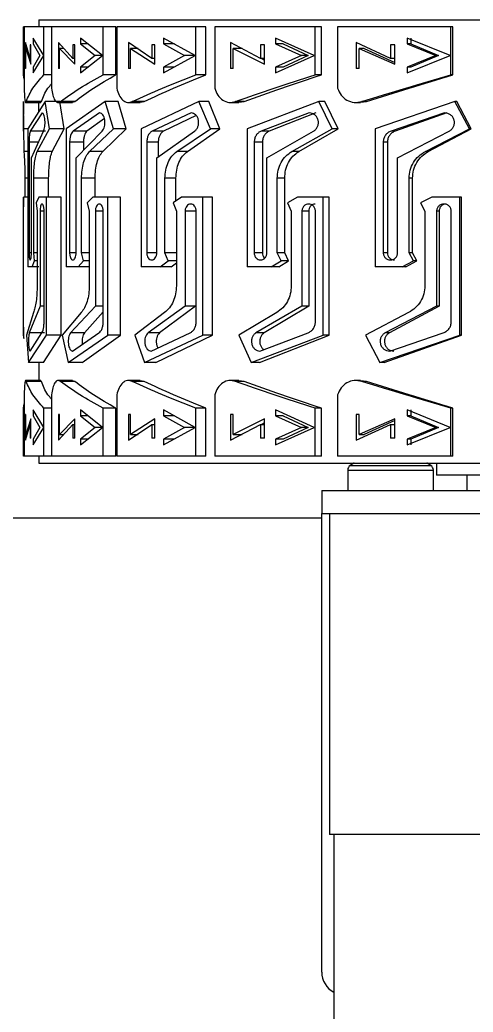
# Model space of a CAD drawing. Header units: millimetres. Extents: x 53 to 376, y 29 to 265.
# Drawn here: x 149.11 to 163.94, y 115.22 to 147.68 of the extents above; entities that cross this region are included whole.
import ezdxf

# ---------------------------------------------------------------- set-up
doc = ezdxf.new("R2010")
doc.units = ezdxf.units.MM

msp = doc.modelspace()

# ---------------------------------------------------------------- linework, layer by layer
at = {"color": 7, "linetype": 'Continuous', "lineweight": 25}
for p, q in [((149.2335, 147.45), (149.2335, 146.5079)), ((149.2336, 145.8776), (149.2336, 147.45)), ((149.2551, 147.45), (149.2336, 147.45)), ((149.2551, 147.45), (149.2551, 145.4403)), ((149.9016, 147.45), (149.2551, 147.45)), ((149.7335, 147.6771), (149.7335, 147.45)), ((149.7335, 147.6771), (181.2335, 147.6771)), ((149.9016, 145.8776), (149.9016, 147.45)), ((150.1482, 147.45), (149.9016, 147.45)), ((150.1482, 147.45), (150.1482, 145.4403)), ((151.832, 147.45), (150.1482, 147.45)), ((151.832, 145.8776), (151.832, 147.45)), ((152.252, 147.45), (151.832, 147.45)), ((152.252, 145.8776), (152.252, 147.45)), ((152.2837, 147.45), (152.2837, 145.4403)), ((154.8683, 147.45), (152.2837, 147.45)), ((154.8683, 145.8776), (154.8683, 147.45)), ((155.1949, 147.45), (154.8683, 147.45)), ((155.1949, 145.8776), (155.1949, 147.45)), ((155.4886, 147.45), (155.4886, 145.4403)), ((158.7646, 147.45), (155.4886, 147.45)), ((158.7646, 145.8776), (158.7646, 147.45)), ((158.9714, 147.45), (158.7646, 147.45)), ((158.9714, 145.8776), (158.9714, 147.45)), ((159.5032, 147.45), (159.5032, 145.4403)), ((163.2053, 147.45), (159.5032, 147.45)), ((163.2053, 145.8776), (163.2053, 147.45)), ((163.2754, 147.45), (163.2053, 147.45)), ((163.2754, 145.8776), (163.2754, 147.45)), ((149.894, 146.5111), (149.5524, 147.0829)), ((149.5524, 147.0829), (149.5524, 146.8963)), ((151.8174, 146.5111), (151.1002, 147.0829)), ((151.1002, 147.0829), (151.1002, 146.8963)), ((154.848, 146.5111), (153.8133, 147.0829)), ((153.8133, 147.0829), (153.8133, 146.8963)), ((158.7402, 146.5111), (157.4718, 147.0829)), ((157.4718, 147.0829), (157.4718, 146.8963)), ((163.1787, 146.5111), (161.7794, 147.0829)), ((161.7794, 147.0829), (161.7794, 146.8963)), ((161.8934, 147.0829), (161.8934, 146.8963)), ((149.4502, 146.4094), (149.3011, 146.9316)), ((149.3011, 146.9316), (149.3011, 146.0824)), ((149.3108, 146.0824), (149.3108, 146.7365)), ((149.3108, 146.7365), (149.4754, 146.2248)), ((149.4754, 146.8631), (149.4502, 146.8631)), ((149.4502, 146.8631), (149.4502, 146.4094)), ((149.4754, 146.2248), (149.4754, 146.8631)), ((149.5524, 146.8963), (149.7692, 146.5111)), ((150.8448, 146.4094), (150.3738, 146.9316)), ((150.3738, 146.9316), (150.3738, 146.0824)), ((150.412, 146.0824), (150.412, 146.7365)), ((150.412, 146.7365), (150.9109, 146.2248)), ((150.5498, 146.7365), (150.412, 146.7365)), ((150.9109, 146.8631), (150.8448, 146.8631)), ((150.8448, 146.8631), (150.8448, 146.4094)), ((150.9109, 146.2248), (150.9109, 146.8631)), ((151.1002, 146.8963), (151.5715, 146.5111)), ((151.3343, 146.8963), (151.1002, 146.8963)), ((153.4254, 146.4094), (152.6705, 146.9316)), ((152.6705, 146.9316), (152.6705, 146.0824)), ((152.7342, 146.0824), (152.7342, 146.7365)), ((152.7342, 146.7365), (153.5269, 146.2248)), ((152.9851, 146.7365), (152.7342, 146.7365)), ((153.5269, 146.8631), (153.4254, 146.8631)), ((153.4254, 146.8631), (153.4254, 146.4094)), ((153.5269, 146.2248), (153.5269, 146.8631)), ((153.8133, 146.8963), (154.5009, 146.5111)), ((154.1724, 146.8963), (153.8133, 146.8963)), ((156.9828, 146.4094), (156.0053, 146.9316)), ((156.0053, 146.9316), (156.0053, 146.0824)), ((156.0892, 146.0824), (156.0892, 146.7365)), ((156.0892, 146.7365), (157.1116, 146.2248)), ((156.3783, 146.7365), (156.0892, 146.7365)), ((157.1116, 146.8631), (156.9828, 146.8631)), ((156.9828, 146.8631), (156.9828, 146.4094)), ((157.1116, 146.2248), (157.1116, 146.8631)), ((157.4718, 146.8963), (158.32, 146.5111)), ((157.7183, 146.8963), (157.4718, 146.8963)), ((157.7183, 146.8963), (158.5405, 146.5111)), ((161.229, 146.4094), (160.108, 146.9316)), ((160.108, 146.9316), (160.108, 146.0824)), ((160.2054, 146.0824), (160.2054, 146.7365)), ((160.2054, 146.7365), (161.3746, 146.2248)), ((160.3678, 146.7365), (160.2054, 146.7365)), ((160.3678, 146.7365), (161.3746, 146.2819)), ((161.3746, 146.8631), (161.229, 146.8631)), ((161.229, 146.8631), (161.229, 146.4094)), ((161.3746, 146.2248), (161.3746, 146.8631)), ((161.7794, 146.8963), (162.7195, 146.5111)), ((161.8934, 146.8963), (161.7794, 146.8963)), ((161.8934, 146.8963), (162.8046, 146.5111)), ((149.2335, 146.5079), (149.2335, 145.8675)), ((149.7692, 146.5111), (149.5524, 146.1259)), ((149.5524, 145.9392), (149.894, 146.5111)), ((150.9109, 146.4094), (150.8448, 146.4094)), ((151.5715, 146.5111), (151.1002, 146.1259)), ((151.1002, 145.9392), (151.8174, 146.5111)), ((151.8174, 146.5111), (151.5715, 146.5111)), ((153.5269, 146.4094), (153.4254, 146.4094)), ((154.5009, 146.5111), (153.8133, 146.1259)), ((153.8133, 145.9392), (154.848, 146.5111)), ((154.8388, 146.5111), (154.5009, 146.5111)), ((157.1116, 146.4094), (156.9828, 146.4094)), ((157.0117, 146.4094), (157.1116, 146.3578)), ((158.32, 146.5111), (157.4718, 146.1259)), ((157.4718, 145.9392), (158.7402, 146.5111)), ((158.5405, 146.5111), (157.7183, 146.1259)), ((158.5405, 146.5111), (158.32, 146.5111)), ((161.3599, 146.4094), (161.229, 146.4094)), ((162.7195, 146.5111), (161.7794, 146.1259)), ((161.7794, 145.9392), (163.1787, 146.5111)), ((162.8046, 146.5111), (161.8934, 146.1259)), ((162.8046, 146.5111), (162.7195, 146.5111)), ((149.3108, 146.0824), (149.3011, 146.0824)), ((149.5524, 146.1259), (149.5524, 145.9392)), ((150.412, 146.0824), (150.3738, 146.0824)), ((151.1002, 146.1259), (151.1002, 145.9392)), ((151.3343, 146.1259), (151.1002, 146.1259)), ((152.7342, 146.0824), (152.6705, 146.0824)), ((153.8133, 146.1259), (153.8133, 145.9392)), ((154.1724, 146.1259), (153.8133, 146.1259)), ((156.0892, 146.0824), (156.0053, 146.0824)), ((157.4718, 146.1259), (157.4718, 145.9392)), ((157.7183, 146.1259), (157.4718, 146.1259)), ((160.2054, 146.0824), (160.108, 146.0824)), ((161.7794, 146.1259), (161.7794, 145.9392)), ((161.8934, 146.1259), (161.7794, 146.1259)), ((149.2551, 145.7348), (149.2336, 145.8776)), ((150.1482, 145.8776), (149.9016, 145.8776)), ((152.252, 145.8776), (151.832, 145.8776)), ((155.1949, 145.8776), (154.8683, 145.8776)), ((158.9714, 145.8776), (158.7646, 145.8776)), ((163.2754, 145.8776), (163.2053, 145.8776)), ((149.2335, 145.0054), (149.2335, 144.5816)), ((149.2466, 144.1122), (149.2344, 145.0029)), ((149.2988, 144.9756), (149.7968, 144.9756)), ((149.8173, 145.0029), (149.32, 145.0029)), ((149.9402, 145.0029), (149.3734, 144.1122)), ((149.7386, 144.6861), (149.7344, 145.0029)), ((149.797, 144.9822), (149.8173, 145.0029)), ((150.0876, 144.1122), (149.9402, 145.0029)), ((150.4184, 145.0029), (149.9402, 145.0029)), ((150.3642, 144.9756), (150.8295, 144.9756)), ((150.5613, 144.1122), (150.4184, 145.0029)), ((150.909, 145.0029), (150.4464, 145.0029)), ((151.9051, 145.0029), (150.6252, 144.1122)), ((150.8294, 144.9823), (150.909, 145.0029)), ((152.1759, 144.1122), (151.9051, 145.0029)), ((152.3229, 145.0029), (151.9051, 145.0029)), ((152.5853, 144.1122), (152.3229, 145.0029)), ((152.6546, 144.9756), (153.0494, 144.9756)), ((153.1815, 145.0029), (152.791, 145.0029)), ((153.0491, 144.9823), (153.1815, 145.0029)), ((154.9702, 145.0029), (153.0808, 144.1122)), ((155.3423, 144.1122), (154.9702, 145.0029)), ((155.2936, 145.0029), (154.9702, 145.0029)), ((155.6543, 144.1122), (155.2936, 145.0029)), ((155.9844, 144.9756), (156.2767, 144.9756)), ((156.4506, 145.0029), (156.1638, 145.0029)), ((156.2762, 144.9823), (156.4506, 145.0029)), ((158.8869, 145.0029), (156.5412, 144.1122)), ((159.3303, 144.1122), (158.8869, 145.0029)), ((159.0899, 145.0029), (158.8869, 145.0029)), ((159.5196, 144.1122), (159.0899, 145.0029)), ((160.0839, 144.9756), (160.2502, 144.9756)), ((160.2495, 144.9823), (160.4515, 145.0029)), ((160.4515, 145.0029), (160.2917, 145.0029)), ((163.3381, 145.0029), (160.726, 144.1122)), ((163.8167, 144.1122), (163.3381, 145.0029)), ((163.4041, 145.0029), (163.3381, 145.0029)), ((163.868, 144.1122), (163.4041, 145.0029)), ((149.8445, 144.6326), (149.4539, 144.0366)), ((151.7216, 144.6326), (150.8547, 144.0366)), ((154.7136, 144.6326), (153.4406, 144.0366)), ((154.8752, 144.5506), (153.8111, 144.0366)), ((158.5781, 144.6326), (157.0021, 144.0366)), ((158.7906, 144.6326), (157.2631, 144.0366)), ((163.002, 144.6326), (161.2508, 144.0366)), ((163.0784, 144.6326), (161.381, 144.0366)), ((151.8798, 144.4444), (151.3048, 144.0366)), ((149.2335, 144.0508), (149.2335, 143.7814)), ((149.2537, 143.3702), (149.2466, 144.1122)), ((149.3734, 144.1122), (149.2466, 144.1122)), ((149.3734, 144.1122), (149.3734, 139.5962)), ((149.9471, 144.0366), (149.4539, 144.0366)), ((149.4917, 143.1615), (149.8864, 144.0366)), ((149.6833, 143.3702), (150.0876, 144.1122)), ((150.5613, 144.1122), (150.0876, 144.1122)), ((150.1695, 143.3702), (150.5613, 144.1122)), ((150.6252, 144.1122), (150.6252, 139.5962)), ((151.3048, 144.0366), (150.8547, 144.0366)), ((150.9523, 143.1615), (151.8028, 144.0366)), ((151.393, 143.3702), (152.1759, 144.1122)), ((151.8265, 143.3702), (152.5853, 144.1122)), ((152.5853, 144.1122), (152.1759, 144.1122)), ((153.0808, 144.1122), (153.0808, 139.5962)), ((153.8111, 144.0366), (153.4406, 144.0366)), ((153.5902, 143.1615), (154.8275, 144.0366)), ((154.2442, 143.3702), (155.3423, 144.1122)), ((154.59, 143.3702), (155.6543, 144.1122)), ((155.6543, 144.1122), (155.3423, 144.1122)), ((156.5412, 144.1122), (156.5412, 139.5962)), ((157.2631, 144.0366), (157.0021, 144.0366)), ((157.1916, 143.1615), (158.7155, 144.0366)), ((158.0059, 143.3702), (159.3303, 144.1122)), ((158.236, 143.3702), (159.5196, 144.1122)), ((159.5196, 144.1122), (159.3303, 144.1122)), ((160.726, 144.1122), (160.726, 139.5962)), ((161.381, 144.0366), (161.2508, 144.0366)), ((161.4647, 143.1615), (163.1519, 144.0366)), ((162.3735, 143.3702), (163.8167, 144.1122)), ((162.4692, 143.3702), (163.868, 144.1122)), ((163.868, 144.1122), (163.8167, 144.1122)), ((149.4124, 143.675), (149.4124, 140.0583)), ((150.7407, 143.675), (150.7407, 140.0583)), ((151.1943, 143.675), (150.7407, 143.675)), ((151.1943, 143.675), (151.1943, 143.4105)), ((153.2634, 143.675), (153.2634, 140.0583)), ((153.6394, 143.675), (153.2634, 143.675)), ((153.6394, 143.675), (153.6394, 143.1963)), ((156.776, 143.675), (156.776, 140.0583)), ((157.044, 143.675), (156.776, 143.675)), ((157.044, 143.675), (157.044, 140.0583)), ((160.9942, 143.675), (160.9942, 140.0583)), ((161.1323, 143.675), (160.9942, 143.675)), ((161.1323, 143.675), (161.1323, 140.0583)), ((149.4917, 140.0583), (149.4917, 143.1615)), ((150.1695, 143.3702), (149.6833, 143.3702)), ((150.9523, 140.0583), (150.9523, 143.1615)), ((151.8265, 143.3702), (151.393, 143.3702)), ((153.5902, 140.0583), (153.5902, 143.1615)), ((154.59, 143.3702), (154.2442, 143.3702)), ((157.1916, 140.0583), (157.1916, 143.1615)), ((158.236, 143.3702), (158.0059, 143.3702)), ((161.4647, 140.0583), (161.4647, 143.1615)), ((162.4692, 143.3702), (162.3735, 143.3702)), ((149.2897, 141.8783), (149.2897, 142.5004)), ((149.5653, 140.0583), (149.5653, 142.5004)), ((150.0551, 142.5004), (149.5653, 142.5004)), ((150.0551, 141.8783), (150.0551, 142.5004)), ((151.1306, 140.0583), (151.1306, 142.5004)), ((151.5722, 142.5004), (151.1306, 142.5004)), ((151.5722, 141.8783), (151.5722, 142.5004)), ((153.8586, 140.0583), (153.8586, 142.5004)), ((154.2163, 142.5004), (153.8586, 142.5004)), ((154.2163, 141.7496), (154.2163, 142.5004)), ((157.5284, 140.0583), (157.5284, 142.5004)), ((157.7732, 142.5004), (157.5284, 142.5004)), ((157.7732, 140.0583), (157.7732, 142.5004)), ((161.8427, 140.0583), (161.8427, 142.5004)), ((161.9548, 142.5004), (161.8427, 142.5004)), ((161.9548, 140.0583), (161.9548, 142.5004)), ((149.2335, 141.8783), (149.2335, 141.5579)), ((149.2369, 141.8783), (149.2335, 141.8783)), ((149.2369, 137.3622), (149.2369, 141.8783)), ((149.3734, 141.8783), (149.2369, 141.8783)), ((149.7346, 141.8783), (149.6458, 141.6863)), ((149.9878, 141.8783), (149.7346, 141.8783)), ((149.9878, 137.3622), (149.9878, 141.8783)), ((150.4646, 141.8783), (149.9878, 141.8783)), ((150.4646, 137.3622), (150.4646, 141.8783)), ((151.5006, 141.8783), (151.312, 141.6863)), ((151.9941, 141.8783), (151.5006, 141.8783)), ((151.9941, 137.3622), (151.9941, 141.8783)), ((152.4092, 141.8783), (151.9941, 141.8783)), ((152.4092, 137.3622), (152.4092, 141.8783)), ((154.3994, 141.8783), (154.1263, 141.6863)), ((155.0933, 141.8783), (154.3994, 141.8783)), ((155.0933, 137.3622), (155.0933, 141.8783)), ((155.413, 141.8783), (155.0933, 141.8783)), ((155.413, 137.3622), (155.413, 141.8783)), ((158.1962, 141.8783), (157.8607, 141.6863)), ((159.0342, 141.8783), (158.1962, 141.8783)), ((159.0342, 137.3622), (159.0342, 141.8783)), ((159.2326, 141.8783), (159.0342, 141.8783)), ((159.2326, 137.3622), (159.2326, 141.8783)), ((162.5833, 141.8783), (162.2126, 141.6863)), ((163.4976, 141.8783), (162.5833, 141.8783)), ((163.4976, 137.3622), (163.4976, 141.8783)), ((163.5587, 141.8783), (163.4976, 141.8783)), ((163.5587, 137.3622), (163.5587, 141.8783)), ((149.6458, 141.6863), (149.6791, 141.4161)), ((151.312, 141.6863), (151.3841, 141.4161)), ((154.1263, 141.6863), (154.2313, 141.4161)), ((157.8607, 141.6863), (157.9901, 141.4161)), ((162.2126, 141.6863), (162.356, 141.4161)), ((149.2336, 137.7994), (149.2336, 141.4161)), ((149.6791, 141.4161), (149.6791, 138.974)), ((149.7741, 141.4161), (149.7741, 138.3129)), ((149.9059, 137.7994), (149.9059, 141.4161)), ((151.3841, 141.4161), (151.3841, 138.974)), ((151.5815, 141.4161), (151.5815, 138.3129)), ((151.8402, 137.7994), (151.8402, 141.4161)), ((154.2313, 141.4161), (154.2313, 138.974)), ((154.5152, 141.4161), (154.5152, 138.3129)), ((154.8526, 141.4161), (154.5152, 141.4161)), ((154.8798, 137.7994), (154.8798, 141.4161)), ((157.9901, 141.4161), (157.9901, 138.974)), ((158.3374, 141.4161), (158.3374, 138.3129)), ((158.5573, 141.4161), (158.3374, 141.4161)), ((158.5573, 141.4161), (158.5573, 138.3129)), ((158.7784, 137.7994), (158.7784, 141.4161)), ((162.356, 141.4161), (162.356, 138.974)), ((162.7386, 141.4161), (162.7386, 138.3129)), ((162.823, 141.4161), (162.7386, 141.4161)), ((162.823, 141.4161), (162.823, 138.3129)), ((163.2203, 137.7994), (163.2203, 141.4161)), ((149.5954, 139.7881), (149.5653, 140.0583)), ((149.6791, 140.0583), (149.5653, 140.0583)), ((151.1997, 139.7881), (151.1306, 140.0583)), ((151.3841, 140.0583), (151.1306, 140.0583)), ((153.9613, 139.7881), (153.8586, 140.0583)), ((154.2163, 140.0583), (153.8586, 140.0583)), ((157.044, 140.0583), (156.776, 140.0583)), ((157.6562, 139.7881), (157.5284, 140.0583)), ((157.7732, 140.0583), (157.5284, 140.0583)), ((157.8971, 139.7881), (157.7732, 140.0583)), ((161.1323, 140.0583), (160.9942, 140.0583)), ((161.9854, 139.7881), (161.8427, 140.0583)), ((161.9548, 140.0583), (161.8427, 140.0583)), ((162.093, 139.7881), (161.9548, 140.0583)), ((149.5204, 139.5962), (149.3734, 139.5962)), ((149.5204, 139.5962), (149.5954, 139.7881)), ((149.7368, 139.5962), (149.5204, 139.5962)), ((149.6791, 139.7881), (149.5954, 139.7881)), ((151.0236, 139.5962), (150.6252, 139.5962)), ((151.0236, 139.5962), (151.1997, 139.7881)), ((151.3841, 139.5962), (151.0236, 139.5962)), ((151.3841, 139.7881), (151.1997, 139.7881)), ((153.6981, 139.5962), (153.0808, 139.5962)), ((153.6981, 139.5962), (153.9613, 139.7881)), ((154.0608, 139.5962), (153.6981, 139.5962)), ((154.2313, 139.7881), (153.9613, 139.7881)), ((154.0608, 139.5962), (154.2313, 139.7246)), ((157.3275, 139.5962), (156.5412, 139.5962)), ((157.3275, 139.5962), (157.6562, 139.7881)), ((157.5785, 139.5962), (157.3275, 139.5962)), ((157.5785, 139.5962), (157.8971, 139.7881)), ((157.8971, 139.7881), (157.6562, 139.7881)), ((161.6176, 139.5962), (160.726, 139.5962)), ((161.6176, 139.5962), (161.9854, 139.7881)), ((161.7366, 139.5962), (161.6176, 139.5962)), ((161.7366, 139.5962), (162.093, 139.7881)), ((162.093, 139.7881), (161.9854, 139.7881)), ((149.7741, 138.3129), (149.4227, 137.4378)), ((149.9059, 138.3129), (149.7741, 138.3129)), ((151.5815, 138.3129), (150.7699, 137.4378)), ((151.8402, 138.3129), (151.5815, 138.3129)), ((154.5152, 138.3129), (153.309, 137.4378)), ((154.8526, 138.3129), (153.6836, 137.4378)), ((154.8526, 138.3129), (154.5152, 138.3129)), ((158.3374, 138.3129), (156.8345, 137.4378)), ((158.5573, 138.3129), (157.1006, 137.4378)), ((158.5573, 138.3129), (158.3374, 138.3129)), ((162.7386, 138.3129), (161.0606, 137.4378)), ((162.823, 138.3129), (161.1967, 137.4378)), ((162.823, 138.3129), (162.7386, 138.3129)), ((149.5618, 138.1043), (149.3345, 137.3622)), ((151.1222, 138.1043), (150.4981, 137.3622)), ((151.8402, 138.1248), (151.2226, 137.4378)), ((153.8462, 138.1043), (152.8757, 137.3622)), ((157.5129, 138.1043), (156.2748, 137.3622)), ((161.8254, 138.1043), (160.4198, 137.3622)), ((149.2335, 137.623), (149.2335, 137.2527)), ((149.2573, 137.2527), (149.2369, 137.3622)), ((149.3345, 137.3622), (149.3952, 136.4716)), ((149.3952, 136.4716), (149.9878, 137.3622)), ((149.9169, 137.4378), (149.4227, 137.4378)), ((149.4465, 136.8419), (149.8322, 137.4378)), ((149.8902, 136.4716), (150.4646, 137.3622)), ((150.4646, 137.3622), (149.9878, 137.3622)), ((150.4981, 137.3622), (150.6911, 136.4716)), ((150.6911, 136.4716), (151.9941, 137.3622)), ((151.2226, 137.4378), (150.7699, 137.4378)), ((150.8348, 136.8419), (151.6973, 137.4378)), ((151.1462, 136.4716), (152.4092, 137.3622)), ((152.4092, 137.3622), (151.9941, 137.3622)), ((152.8757, 137.3622), (153.1853, 136.4716)), ((153.1853, 136.4716), (155.0933, 137.3622)), ((153.6836, 137.4378), (153.309, 137.4378)), ((153.4099, 136.8419), (154.6794, 137.4378)), ((153.5637, 136.4716), (155.413, 137.3622)), ((155.413, 137.3622), (155.0933, 137.3622)), ((156.2748, 137.3622), (156.6759, 136.4716)), ((156.6759, 136.4716), (159.0342, 137.3622)), ((157.1006, 137.4378), (156.8345, 137.4378)), ((156.9469, 136.4716), (159.2326, 137.3622)), ((156.9631, 136.8419), (158.5367, 137.4378)), ((159.2326, 137.3622), (159.0342, 137.3622)), ((160.4198, 137.3622), (160.88, 136.4716)), ((160.88, 136.4716), (163.4976, 137.3622)), ((161.0217, 136.4716), (163.5587, 137.3622)), ((161.1967, 137.4378), (161.0606, 137.4378)), ((161.2066, 136.8419), (162.9568, 137.4378)), ((163.5587, 137.3622), (163.4976, 137.3622)), ((149.8902, 136.4716), (149.3952, 136.4716)), ((149.7335, 136.4716), (149.7335, 135.8785)), ((151.1462, 136.4716), (150.6911, 136.4716)), ((153.5637, 136.4716), (153.1853, 136.4716)), ((156.9469, 136.4716), (156.6759, 136.4716)), ((161.0217, 136.4716), (160.88, 136.4716)), ((149.7968, 135.8785), (149.2988, 135.8785)), ((149.8173, 135.8512), (149.32, 135.8512)), ((149.7335, 135.8785), (149.5445, 135.8785)), ((149.8173, 135.8512), (149.797, 135.8718)), ((150.8295, 135.8785), (150.3643, 135.8785)), ((150.909, 135.8512), (150.4464, 135.8512)), ((150.909, 135.8512), (150.8295, 135.8718)), ((153.0495, 135.8785), (152.6547, 135.8785)), ((153.1815, 135.8512), (152.791, 135.8512)), ((153.1815, 135.8512), (153.0492, 135.8718)), ((156.2768, 135.8785), (155.9845, 135.8785)), ((156.4506, 135.8512), (156.1638, 135.8512)), ((156.4506, 135.8512), (156.2763, 135.8718)), ((160.2502, 135.8785), (160.084, 135.8785)), ((160.4515, 135.8512), (160.2496, 135.8718)), ((160.4515, 135.8512), (160.2917, 135.8512)), ((149.2551, 135.4138), (149.2551, 133.4041)), ((150.1482, 135.4138), (150.1482, 133.4041)), ((152.2837, 135.4138), (152.2837, 133.4041)), ((155.4886, 135.4138), (155.4886, 133.4041)), ((159.5032, 135.4138), (159.5032, 133.4041)), ((149.2336, 134.9765), (149.2551, 135.1193)), ((149.2335, 134.9866), (149.2335, 134.3399)), ((149.2336, 133.4041), (149.2336, 134.9765)), ((149.3108, 134.7717), (149.3011, 134.7717)), ((149.3011, 134.7717), (149.3011, 133.9225)), ((149.3108, 134.1176), (149.3108, 134.7717)), ((149.894, 134.343), (149.5524, 134.9149)), ((149.5524, 134.9149), (149.5524, 134.7282)), ((149.5524, 134.7282), (149.7692, 134.343)), ((150.1482, 134.9765), (149.9016, 134.9765)), ((149.9016, 133.4041), (149.9016, 134.9765)), ((150.412, 134.7717), (150.3738, 134.7717)), ((150.3738, 134.7717), (150.3738, 133.9225)), ((150.412, 134.1176), (150.412, 134.7717)), ((151.8174, 134.343), (151.1002, 134.9149)), ((151.1002, 134.9149), (151.1002, 134.7282)), ((151.1002, 134.7282), (151.5715, 134.343)), ((151.3343, 134.7282), (151.1002, 134.7282)), ((152.252, 134.9765), (151.832, 134.9765)), ((151.832, 133.4041), (151.832, 134.9765)), ((152.252, 133.4041), (152.252, 134.9765)), ((152.7342, 134.7717), (152.6705, 134.7717)), ((152.6705, 134.7717), (152.6705, 133.9225)), ((152.7342, 134.1176), (152.7342, 134.7717)), ((154.848, 134.343), (153.8133, 134.9149)), ((153.8133, 134.9149), (153.8133, 134.7282)), ((153.8133, 134.7282), (154.5009, 134.343)), ((154.1724, 134.7282), (153.8133, 134.7282)), ((155.1949, 134.9765), (154.8683, 134.9765)), ((154.8683, 133.4041), (154.8683, 134.9765)), ((155.1949, 133.4041), (155.1949, 134.9765)), ((156.0892, 134.7717), (156.0053, 134.7717)), ((156.0053, 134.7717), (156.0053, 133.9225)), ((156.0892, 134.1176), (156.0892, 134.7717)), ((158.7402, 134.343), (157.4718, 134.9149)), ((157.4718, 134.9149), (157.4718, 134.7282)), ((157.4718, 134.7282), (158.32, 134.343)), ((157.7183, 134.7282), (157.4718, 134.7282)), ((157.7183, 134.7282), (158.5405, 134.343)), ((158.7646, 133.4041), (158.7646, 134.9765)), ((158.9714, 134.9765), (158.7646, 134.9765)), ((158.9714, 133.4041), (158.9714, 134.9765)), ((160.2054, 134.7717), (160.108, 134.7717)), ((160.108, 134.7717), (160.108, 133.9225)), ((160.2054, 134.1176), (160.2054, 134.7717)), ((163.1787, 134.343), (161.7794, 134.9149)), ((161.7794, 134.9149), (161.7794, 134.7282)), ((161.7794, 134.7282), (162.7195, 134.343)), ((161.8934, 134.7282), (161.7794, 134.7282)), ((161.8934, 134.9149), (161.8934, 134.7282)), ((161.8934, 134.7282), (162.8046, 134.343)), ((163.2053, 133.4041), (163.2053, 134.9765)), ((163.2754, 134.9765), (163.2053, 134.9765)), ((163.2754, 133.4041), (163.2754, 134.9765)), ((149.3011, 133.9225), (149.4502, 134.4447)), ((149.4754, 134.6293), (149.3108, 134.1176)), ((149.4502, 134.4447), (149.4502, 133.991)), ((149.4754, 133.991), (149.4754, 134.6293)), ((150.3738, 133.9225), (150.8448, 134.4447)), ((150.9109, 134.6293), (150.412, 134.1176)), ((150.8448, 134.4447), (150.8448, 133.991)), ((150.8448, 134.4447), (150.9109, 134.4447)), ((150.9109, 133.991), (150.9109, 134.6293)), ((152.6705, 133.9225), (153.4254, 134.4447)), ((153.5269, 134.6293), (152.7342, 134.1176)), ((153.4254, 134.4447), (153.4254, 133.991)), ((153.4254, 134.4447), (153.5269, 134.4447)), ((153.5269, 133.991), (153.5269, 134.6293)), ((156.0053, 133.9225), (156.9828, 134.4447)), ((157.1116, 134.6293), (156.0892, 134.1176)), ((156.9828, 134.4447), (156.9828, 133.991)), ((156.9828, 134.4447), (157.1116, 134.4447)), ((157.1116, 134.4963), (157.0117, 134.4447)), ((157.1116, 133.991), (157.1116, 134.6293)), ((160.108, 133.9225), (161.229, 134.4447)), ((161.3746, 134.6293), (160.2054, 134.1176)), ((161.3746, 134.5722), (160.3678, 134.1176)), ((161.229, 134.4447), (161.229, 133.991)), ((161.229, 134.4447), (161.3599, 134.4447)), ((161.3746, 133.991), (161.3746, 134.6293)), ((149.2335, 134.3399), (149.2335, 133.4041)), ((149.5524, 133.7712), (149.894, 134.343)), ((149.7692, 134.343), (149.5524, 133.9578)), ((150.412, 134.1176), (150.5498, 134.1176)), ((151.1002, 133.7712), (151.8174, 134.343)), ((151.5715, 134.343), (151.1002, 133.9578)), ((151.8174, 134.343), (151.5715, 134.343)), ((152.7342, 134.1176), (152.9851, 134.1176)), ((153.8133, 133.7712), (154.848, 134.343)), ((154.5009, 134.343), (153.8133, 133.9578)), ((154.8388, 134.343), (154.5009, 134.343)), ((156.0892, 134.1176), (156.3783, 134.1176)), ((157.4718, 133.7712), (158.7402, 134.343)), ((158.32, 134.343), (157.4718, 133.9578)), ((158.5405, 134.343), (157.7183, 133.9578)), ((158.5405, 134.343), (158.32, 134.343)), ((160.2054, 134.1176), (160.3678, 134.1176)), ((161.7794, 133.7712), (163.1787, 134.343)), ((162.7195, 134.343), (161.7794, 133.9578)), ((162.8046, 134.343), (161.8934, 133.9578)), ((162.8046, 134.343), (162.7195, 134.343)), ((149.4754, 133.991), (149.4502, 133.991)), ((149.5524, 133.9578), (149.5524, 133.7712)), ((150.9109, 133.991), (150.8448, 133.991)), ((151.1002, 133.9578), (151.1002, 133.7712)), ((151.3343, 133.9578), (151.1002, 133.9578)), ((153.5269, 133.991), (153.4254, 133.991)), ((153.8133, 133.9578), (153.8133, 133.7712)), ((154.1724, 133.9578), (153.8133, 133.9578)), ((157.1116, 133.991), (156.9828, 133.991)), ((157.4718, 133.9578), (157.4718, 133.7712)), ((157.7183, 133.9578), (157.4718, 133.9578)), ((161.3746, 133.991), (161.229, 133.991)), ((161.7794, 133.9578), (161.7794, 133.7712)), ((161.8934, 133.9578), (161.7794, 133.9578)), ((161.8934, 133.9578), (161.8934, 133.7712)), ((149.2551, 133.4041), (149.2336, 133.4041)), ((149.9016, 133.4041), (149.2551, 133.4041)), ((149.7335, 133.4041), (149.7335, 133.1771)), ((149.7335, 133.1771), (181.2335, 133.1771)), ((150.1482, 133.4041), (149.9016, 133.4041)), ((151.832, 133.4041), (150.1482, 133.4041)), ((152.252, 133.4041), (151.832, 133.4041)), ((154.8683, 133.4041), (152.2837, 133.4041)), ((155.1949, 133.4041), (154.8683, 133.4041)), ((158.7646, 133.4041), (155.4886, 133.4041)), ((158.9714, 133.4041), (158.7646, 133.4041)), ((163.2053, 133.4041), (159.5032, 133.4041)), ((162.7335, 133.1771), (162.7335, 132.7771)), ((163.2754, 133.4041), (163.2053, 133.4041)), ((159.8335, 132.9504), (159.8335, 132.2771)), ((162.6335, 132.2771), (162.6335, 132.9504)), ((162.7349, 132.7771), (162.7335, 132.7771)), ((168.2335, 132.7771), (162.7349, 132.7771)), ((163.7335, 132.7771), (163.7335, 132.2771)), ((158.9835, 132.2771), (158.9835, 131.5271)), ((158.9835, 132.2771), (171.9835, 132.2771)), ((158.9835, 131.5271), (171.9835, 131.5271)), ((158.9835, 116.5271), (158.9835, 131.5271)), ((159.2335, 131.5271), (159.2335, 121.0271)), ((116.9602, 131.3828), (158.9835, 131.3828)), ((171.7335, 121.0271), (159.2335, 121.0271)), ((159.3835, 121.0271), (159.3835, 104.7771))]:
    msp.add_line(p, q, dxfattribs=at)
at = {"color": 8, "linetype": 'Continuous', "lineweight": 25}
for p, q in [((149.7233, 143.675), (149.4124, 143.675)), ((149.3734, 143.3702), (149.2537, 143.3702)), ((149.3734, 142.5004), (149.2897, 142.5004)), ((149.9059, 141.4161), (149.7741, 141.4161)), ((151.8402, 141.4161), (151.5815, 141.4161)), ((149.4917, 140.0583), (149.4124, 140.0583)), ((150.9523, 140.0583), (150.7407, 140.0583)), ((153.5902, 140.0583), (153.2634, 140.0583)), ((159.9189, 133.1035), (162.5482, 133.1035)), ((159.8335, 132.9504), (162.6335, 132.9504))]:
    msp.add_line(p, q, dxfattribs=at)
at = {"color": 7, "linetype": 'Continuous', "lineweight": 25, "flags": 128}
for points in [[(160.0461, 133.1771), (160.0391, 133.1733), (159.9189, 133.1035)], [(162.5482, 133.1035), (162.428, 133.1733), (162.421, 133.1771)]]:
    msp.add_lwpolyline(points, dxfattribs=at)
at = {"color": 7, "linetype": 'Continuous', "lineweight": 25}
for centre, radius, start, end in [((160.0135, 132.9504), 0.18, 121.7263, 180), ((162.4535, 132.9504), 0.18, 0, 58.2737), ((159.7335, 116.5271), 0.75, 180, 242.18186)]:
    msp.add_arc(centre, radius, start, end, dxfattribs=at)
for points, knots in [([(149.32, 145.0029), (149.383, 145.1487), (149.5091, 145.4403), (149.7708, 145.7318), (149.9016, 145.8776)], [0, 0, 0, 0, 0.5000001, 1, 1, 1, 1]), ([(150.4464, 145.0029), (150.6467, 145.1487), (151.0472, 145.4403), (151.5704, 145.7318), (151.832, 145.8776)], [0, 0, 0, 0, 0.5, 1, 1, 1, 1]), ([(150.909, 145.0029), (151.1032, 145.1487), (151.4914, 145.4403), (151.9985, 145.7318), (152.252, 145.8776)], [0, 0, 0, 0, 0.49999975, 1, 1, 1, 1]), ([(152.791, 145.0029), (153.1123, 145.1487), (153.755, 145.4403), (154.4972, 145.7318), (154.8683, 145.8776)], [0, 0, 0, 0, 0.49999978, 1, 1, 1, 1]), ([(153.1815, 145.0029), (153.4929, 145.1487), (154.1158, 145.4403), (154.8352, 145.7318), (155.1949, 145.8776)], [0, 0, 0, 0, 0.50000008, 1, 1, 1, 1]), ([(156.1638, 145.0029), (156.5802, 145.1487), (157.4128, 145.4403), (158.314, 145.7318), (158.7646, 145.8776)], [0, 0, 0, 0, 0.5000004, 1, 1, 1, 1]), ([(156.4506, 145.0029), (156.8541, 145.1487), (157.6612, 145.4403), (158.5346, 145.7318), (158.9714, 145.8776)], [0, 0, 0, 0, 0.5000008, 1, 1, 1, 1]), ([(160.2917, 145.0029), (160.7693, 145.1487), (161.7246, 145.4403), (162.7117, 145.7318), (163.2053, 145.8776)], [0, 0, 0, 0, 0.4999993, 1, 1, 1, 1]), ([(160.4515, 145.0029), (160.9144, 145.1487), (161.8402, 145.4403), (162.797, 145.7318), (163.2754, 145.8776)], [0, 0, 0, 0, 0.4999995, 1, 1, 1, 1]), ([(149.2551, 145.4403), (149.2569, 145.361), (149.2606, 145.2014), (149.2742, 145.039), (149.2942, 144.9571), (149.3114, 144.9876), (149.32, 145.0029)], [0, 0, 0, 0, 0.2464345, 0.4957899, 0.7476027, 1, 1, 1, 1]), ([(149.8173, 145.0029), (149.8729, 145.1487), (149.9468, 145.3426), (150.1082, 145.5365), (150.1482, 145.5847)], [0, 0, 0, 0, 0.7517844, 1, 1, 1, 1]), ([(150.1482, 145.4403), (150.1599, 145.361), (150.1835, 145.2014), (150.2566, 145.039), (150.3481, 144.9571), (150.4136, 144.9876), (150.4464, 145.0029)], [0, 0, 0, 0, 0.246435, 0.4957898, 0.7476031, 1, 1, 1, 1]), ([(152.2837, 145.4403), (152.3043, 145.361), (152.3459, 145.2014), (152.4726, 145.039), (152.6281, 144.9571), (152.7366, 144.9876), (152.791, 145.0029)], [0, 0, 0, 0, 0.2464349, 0.4957903, 0.7476028, 1, 1, 1, 1]), ([(155.4886, 145.4403), (155.5165, 145.361), (155.5726, 145.2014), (155.7427, 145.039), (155.9497, 144.9571), (156.0924, 144.9876), (156.1638, 145.0029)], [0, 0, 0, 0, 0.2464345, 0.4957893, 0.7476033, 1, 1, 1, 1]), ([(159.5032, 145.4403), (159.5361, 145.361), (159.6022, 145.2014), (159.802, 145.039), (160.0436, 144.9571), (160.2089, 144.9876), (160.2917, 145.0029)], [0, 0, 0, 0, 0.2464342, 0.4957895, 0.747603, 1, 1, 1, 1]), ([(149.2335, 144.0366), (149.2336, 144.0557), (149.2336, 144.094), (149.2341, 144.1845), (149.2343, 144.2883), (149.2342, 144.3966), (149.2339, 144.4929), (149.2335, 144.5574), (149.2336, 144.5771), (149.2336, 144.5816)], [0, 0, 0, 0, 0.1592838, 0.3181374, 0.4769413, 0.6356833, 0.7943619, 0.9530247, 1, 1, 1, 1]), ([(149.8864, 144.0366), (149.8949, 144.0557), (149.9119, 144.094), (149.9295, 144.1845), (149.9377, 144.2884), (149.9351, 144.3962), (149.922, 144.4944), (149.9006, 144.5715), (149.8736, 144.6228), (149.8542, 144.6293), (149.8445, 144.6326)], [0, 0, 0, 0, 0.1253831, 0.2504269, 0.3754319, 0.5003881, 0.6252946, 0.7501884, 0.8750785, 1, 1, 1, 1]), ([(151.8028, 144.0366), (151.8191, 144.0557), (151.8517, 144.094), (151.885, 144.1845), (151.9005, 144.2884), (151.8955, 144.3962), (151.8708, 144.4944), (151.8301, 144.5715), (151.7783, 144.6228), (151.7405, 144.6293), (151.7216, 144.6326)], [0, 0, 0, 0, 0.1253832, 0.2504266, 0.3754318, 0.5003882, 0.6252952, 0.7501893, 0.8750793, 1, 1, 1, 1]), ([(154.8275, 144.0366), (154.8503, 144.0557), (154.8959, 144.094), (154.9422, 144.1845), (154.9637, 144.2884), (154.9568, 144.3962), (154.9225, 144.4944), (154.8657, 144.5715), (154.7933, 144.6228), (154.7402, 144.6293), (154.7136, 144.6326)], [0, 0, 0, 0, 0.12538338, 0.25042722, 0.37543197, 0.50038818, 0.62529502, 0.75018746, 0.87507809, 1, 1, 1, 1]), ([(158.7155, 144.0366), (158.743, 144.0557), (158.7978, 144.094), (158.8534, 144.1845), (158.8792, 144.2884), (158.8709, 144.3962), (158.8298, 144.4944), (158.7615, 144.5715), (158.6744, 144.6228), (158.6102, 144.6293), (158.5781, 144.6326)], [0, 0, 0, 0, 0.1253806, 0.2504253, 0.375431, 0.5003877, 0.6252953, 0.7501895, 0.8750813, 1, 1, 1, 1]), ([(163.1519, 144.0366), (163.1817, 144.0557), (163.2414, 144.094), (163.3017, 144.1845), (163.3297, 144.2884), (163.3207, 144.3962), (163.2761, 144.4944), (163.2019, 144.5715), (163.1071, 144.6228), (163.0371, 144.6293), (163.002, 144.6326)], [0, 0, 0, 0, 0.1253825, 0.2504276, 0.3754325, 0.5003887, 0.6252952, 0.750192, 0.8750792, 1, 1, 1, 1]), ([(149.4539, 144.0366), (149.4479, 144.0206), (149.436, 143.9887), (149.4228, 143.9019), (149.414, 143.7948), (149.4129, 143.7149), (149.4124, 143.675)], [0, 0, 0, 0, 0.2509132, 0.5007366, 0.7503871, 1, 1, 1, 1]), ([(150.8547, 144.0366), (150.8386, 144.0206), (150.8066, 143.9887), (150.7702, 143.9019), (150.7454, 143.7948), (150.7423, 143.7149), (150.7407, 143.675)], [0, 0, 0, 0, 0.25091628, 0.50073779, 0.75038825, 1, 1, 1, 1]), ([(151.3048, 144.0366), (151.289, 144.0203), (151.2576, 143.9877), (151.2223, 143.9001), (151.1988, 143.7934), (151.1958, 143.7145), (151.1943, 143.675)], [0, 0, 0, 0, 0.2509883, 0.5007643, 0.7503869, 1, 1, 1, 1]), ([(153.4406, 144.0366), (153.4158, 144.0206), (153.3664, 143.9887), (153.3095, 143.9019), (153.2709, 143.7948), (153.2659, 143.7149), (153.2634, 143.675)], [0, 0, 0, 0, 0.25091382, 0.50073825, 0.7503869, 1, 1, 1, 1]), ([(153.8111, 144.0366), (153.7868, 144.0203), (153.7382, 143.9877), (153.6833, 143.9001), (153.6464, 143.7934), (153.6417, 143.7145), (153.6394, 143.675)], [0, 0, 0, 0, 0.2509902, 0.5007644, 0.7503873, 1, 1, 1, 1]), ([(157.0021, 144.0366), (156.9706, 144.0206), (156.9077, 143.9887), (156.8351, 143.9019), (156.7857, 143.7948), (156.7793, 143.7149), (156.776, 143.675)], [0, 0, 0, 0, 0.2509145, 0.5007387, 0.750387, 1, 1, 1, 1]), ([(157.2631, 144.0366), (157.2321, 144.0203), (157.1703, 143.9877), (157.1002, 143.9001), (157.053, 143.7934), (157.047, 143.7145), (157.044, 143.675)], [0, 0, 0, 0, 0.25098744, 0.50076118, 0.75038666, 1, 1, 1, 1]), ([(161.2508, 144.0366), (161.2151, 144.0206), (161.1439, 143.9887), (161.0614, 143.9019), (161.0051, 143.7948), (160.9978, 143.7149), (160.9942, 143.675)], [0, 0, 0, 0, 0.25091156, 0.5007379, 0.75038755, 1, 1, 1, 1]), ([(161.381, 144.0366), (161.3459, 144.0203), (161.2759, 143.9877), (161.1962, 143.9001), (161.1426, 143.7934), (161.1358, 143.7145), (161.1323, 143.675)], [0, 0, 0, 0, 0.2509866, 0.5007643, 0.7503867, 1, 1, 1, 1]), ([(149.2897, 142.5004), (149.2891, 142.5896), (149.2879, 142.7683), (149.2787, 143.015), (149.2663, 143.2282), (149.2579, 143.3227), (149.2537, 143.3702)], [0, 0, 0, 0, 0.2477042, 0.4965146, 0.7472052, 1, 1, 1, 1]), ([(149.5653, 142.5004), (149.5668, 142.5896), (149.5697, 142.7683), (149.5934, 143.015), (149.6299, 143.2282), (149.6654, 143.3227), (149.6833, 143.3702)], [0, 0, 0, 0, 0.2477042, 0.4965143, 0.747205, 1, 1, 1, 1]), ([(150.0551, 142.5004), (150.0565, 142.5895), (150.0593, 142.7677), (150.0822, 143.0141), (150.1175, 143.2274), (150.1521, 143.3226), (150.1695, 143.3702)], [0, 0, 0, 0, 0.2500014, 0.5000024, 0.7500016, 1, 1, 1, 1]), ([(151.1306, 142.5004), (151.134, 142.5896), (151.1408, 142.7683), (151.1953, 143.015), (151.2778, 143.2282), (151.3545, 143.3227), (151.393, 143.3702)], [0, 0, 0, 0, 0.2477043, 0.4965148, 0.7472057, 1, 1, 1, 1]), ([(151.5722, 142.5004), (151.5755, 142.5895), (151.582, 142.7677), (151.6347, 143.0141), (151.7144, 143.2274), (151.7892, 143.3226), (151.8265, 143.3702)], [0, 0, 0, 0, 0.2500011, 0.5000018, 0.7500003, 1, 1, 1, 1]), ([(153.8586, 142.5004), (153.8637, 142.5896), (153.8738, 142.7683), (153.9548, 143.015), (154.0765, 143.2282), (154.1881, 143.3227), (154.2442, 143.3702)], [0, 0, 0, 0, 0.2477042, 0.4965141, 0.7472053, 1, 1, 1, 1]), ([(154.2163, 142.5004), (154.2212, 142.5895), (154.231, 142.7677), (154.3092, 143.0141), (154.4268, 143.2274), (154.5356, 143.3226), (154.59, 143.3702)], [0, 0, 0, 0, 0.2500015, 0.5000022, 0.7500015, 1, 1, 1, 1]), ([(157.5284, 142.5004), (157.5348, 142.5896), (157.5474, 142.7683), (157.6484, 143.015), (157.7994, 143.2282), (157.9369, 143.3227), (158.0059, 143.3702)], [0, 0, 0, 0, 0.2477038, 0.4965149, 0.7472043, 1, 1, 1, 1]), ([(157.7732, 142.5004), (157.7793, 142.5895), (157.7915, 142.7677), (157.889, 143.0141), (158.035, 143.2274), (158.169, 143.3226), (158.236, 143.3702)], [0, 0, 0, 0, 0.2500018, 0.5000031, 0.7500013, 1, 1, 1, 1]), ([(161.8427, 142.5004), (161.8498, 142.5896), (161.8639, 142.7683), (161.9766, 143.015), (162.1448, 143.2282), (162.2971, 143.3227), (162.3735, 143.3702)], [0, 0, 0, 0, 0.2477041, 0.4965135, 0.7472041, 1, 1, 1, 1]), ([(161.9548, 142.5004), (161.9616, 142.5895), (161.9752, 142.7677), (162.084, 143.0141), (162.2467, 143.2274), (162.395, 143.3226), (162.4692, 143.3702)], [0, 0, 0, 0, 0.2500019, 0.500003, 0.7500018, 1, 1, 1, 1]), ([(149.2336, 141.4161), (149.2336, 141.4319), (149.2336, 141.4634), (149.2336, 141.5081), (149.2335, 141.5403), (149.2335, 141.5549), (149.2335, 141.5579)], [0, 0, 0, 0, 0.3082841, 0.615346, 0.9217788, 1, 1, 1, 1]), ([(149.9059, 141.4161), (149.9056, 141.4319), (149.9051, 141.4633), (149.9008, 141.5084), (149.8943, 141.5498), (149.8827, 141.5975), (149.8639, 141.6406), (149.8382, 141.6583), (149.813, 141.6406), (149.7917, 141.5892), (149.7799, 141.5234), (149.7749, 141.4633), (149.7744, 141.4319), (149.7741, 141.4161)], [0, 0, 0, 0, 0.0628576, 0.1254662, 0.1879465, 0.2507862, 0.3754484, 0.5001619, 0.6249396, 0.7497261, 0.8744834, 0.9372482, 1, 1, 1, 1]), ([(151.8402, 141.4161), (151.8396, 141.4319), (151.8386, 141.4633), (151.8305, 141.5084), (151.8181, 141.5498), (151.7958, 141.5975), (151.7595, 141.6406), (151.7093, 141.6583), (151.6595, 141.6406), (151.6171, 141.5892), (151.5933, 141.5234), (151.583, 141.4633), (151.582, 141.4319), (151.5815, 141.4161)], [0, 0, 0, 0, 0.0628576, 0.1254662, 0.1879467, 0.2507856, 0.3754482, 0.5001629, 0.6249389, 0.7497265, 0.8744833, 0.9372482, 1, 1, 1, 1]), ([(154.8798, 141.4161), (154.879, 141.4319), (154.8775, 141.4633), (154.8662, 141.5084), (154.8489, 141.5498), (154.8178, 141.5975), (154.7669, 141.6406), (154.6963, 141.6583), (154.626, 141.6406), (154.5658, 141.5892), (154.5319, 141.5234), (154.5173, 141.4633), (154.5159, 141.4319), (154.5152, 141.4161)], [0, 0, 0, 0, 0.0628575, 0.1254662, 0.1879465, 0.2507861, 0.3754478, 0.5001639, 0.6249392, 0.7497263, 0.8744839, 0.9372483, 1, 1, 1, 1]), ([(158.7784, 141.4161), (158.7775, 141.4319), (158.7757, 141.4633), (158.7621, 141.5084), (158.7413, 141.5498), (158.7039, 141.5975), (158.6425, 141.6406), (158.5572, 141.6583), (158.4721, 141.6406), (158.399, 141.5892), (158.3578, 141.5234), (158.34, 141.4633), (158.3383, 141.4319), (158.3374, 141.4161)], [0, 0, 0, 0, 0.0628574, 0.1254658, 0.1879476, 0.2507864, 0.3754487, 0.5001614, 0.6249382, 0.7497258, 0.8744843, 0.9372482, 1, 1, 1, 1]), ([(158.7702, 141.6524), (158.7702, 141.6524), (158.7427, 141.6524), (158.6861, 141.6401), (158.616, 141.5876), (158.5669, 141.5089), (158.5605, 141.4471), (158.5573, 141.4161)], [0, 0, 0, 0, 0.00002259, 0.24991639, 0.49981916, 0.74978119, 1, 1, 1, 1]), ([(163.2203, 141.4161), (163.2193, 141.4319), (163.2174, 141.4633), (163.2026, 141.5084), (163.1799, 141.5498), (163.1392, 141.5975), (163.0723, 141.6406), (162.9792, 141.6583), (162.8862, 141.6406), (162.8061, 141.5892), (162.7609, 141.5234), (162.7414, 141.4633), (162.7395, 141.4319), (162.7386, 141.4161)], [0, 0, 0, 0, 0.062858, 0.1254658, 0.1879467, 0.2507876, 0.3754481, 0.5001618, 0.6249364, 0.7497254, 0.874484, 0.9372483, 1, 1, 1, 1]), ([(163.0562, 141.6524), (163.0562, 141.6524), (163.0264, 141.6524), (162.9641, 141.6401), (162.8875, 141.5876), (162.8336, 141.5089), (162.8266, 141.4471), (162.823, 141.4161)], [0, 0, 0, 0, 0.0000208, 0.2499131, 0.4998188, 0.7497805, 1, 1, 1, 1]), ([(149.4124, 140.0583), (149.4125, 140.0425), (149.4128, 140.0111), (149.415, 139.966), (149.4184, 139.9246), (149.4246, 139.877), (149.4351, 139.8339), (149.4501, 139.8161), (149.4657, 139.8339), (149.4796, 139.8852), (149.4877, 139.9511), (149.4912, 140.0111), (149.4915, 140.0426), (149.4917, 140.0583)], [0, 0, 0, 0, 0.0628575, 0.1254666, 0.1879465, 0.250786, 0.3754482, 0.5001625, 0.6249393, 0.7497257, 0.8744834, 0.9372483, 1, 1, 1, 1]), ([(150.7407, 140.0583), (150.7411, 140.0425), (150.7419, 140.0111), (150.7482, 139.966), (150.7578, 139.9246), (150.7753, 139.877), (150.8041, 139.8339), (150.8447, 139.8161), (150.8859, 139.8339), (150.9218, 139.8852), (150.9422, 139.9511), (150.951, 140.0111), (150.9519, 140.0426), (150.9523, 140.0583)], [0, 0, 0, 0, 0.0628575, 0.1254669, 0.1879462, 0.2507859, 0.3754479, 0.5001628, 0.6249402, 0.7497249, 0.874483, 0.9372481, 1, 1, 1, 1]), ([(153.2634, 140.0583), (153.264, 140.0425), (153.2653, 140.0111), (153.2751, 139.966), (153.2903, 139.9246), (153.3175, 139.877), (153.3624, 139.8339), (153.4253, 139.8161), (153.4886, 139.8339), (153.5436, 139.8852), (153.5747, 139.9511), (153.5882, 140.0111), (153.5895, 140.0426), (153.5902, 140.0583)], [0, 0, 0, 0, 0.0628579, 0.1254663, 0.1879462, 0.2507863, 0.375448, 0.5001634, 0.6249389, 0.7497265, 0.8744838, 0.9372483, 1, 1, 1, 1]), ([(156.776, 140.0583), (156.7769, 140.0425), (156.7785, 140.0111), (156.7912, 139.966), (156.8105, 139.9246), (156.8453, 139.877), (156.9026, 139.8339), (156.9827, 139.8161), (157.0631, 139.8339), (157.1327, 139.8852), (157.1721, 139.9511), (157.1891, 140.0111), (157.1907, 140.0426), (157.1916, 140.0583)], [0, 0, 0, 0, 0.062858, 0.1254669, 0.1879469, 0.2507864, 0.3754487, 0.5001614, 0.6249381, 0.7497264, 0.8744841, 0.9372482, 1, 1, 1, 1]), ([(157.044, 140.0583), (157.0473, 140.0278), (157.054, 139.9669), (157.0848, 139.9036), (157.1116, 139.8838), (157.1163, 139.8803)], [0, 0, 0, 0, 0.45260823, 0.9047723, 1, 1, 1, 1]), ([(160.9942, 140.0583), (160.9951, 140.0425), (160.997, 140.0111), (161.0114, 139.966), (161.0334, 139.9246), (161.0729, 139.877), (161.1381, 139.8339), (161.2288, 139.8161), (161.3198, 139.8339), (161.3984, 139.8852), (161.4427, 139.9511), (161.4619, 140.0111), (161.4638, 140.0426), (161.4647, 140.0583)], [0, 0, 0, 0, 0.0628574, 0.125466, 0.1879471, 0.2507871, 0.3754477, 0.5001629, 0.6249405, 0.7497257, 0.874483, 0.9372479, 1, 1, 1, 1]), ([(161.1323, 140.0583), (161.1358, 140.0273), (161.1427, 139.9654), (161.1951, 139.8872), (161.2704, 139.8326), (161.3301, 139.8256), (161.3599, 139.822)], [0, 0, 0, 0, 0.25024763, 0.50025583, 0.75017771, 1, 1, 1, 1]), ([(149.6791, 138.974), (149.6774, 138.8849), (149.674, 138.7062), (149.6476, 138.4594), (149.6094, 138.2462), (149.5777, 138.1517), (149.5618, 138.1043)], [0, 0, 0, 0, 0.2477043, 0.4965113, 0.747205, 1, 1, 1, 1]), ([(151.3841, 138.974), (151.3805, 138.8849), (151.3732, 138.7062), (151.3162, 138.4594), (151.2323, 138.2462), (151.159, 138.1517), (151.1222, 138.1043)], [0, 0, 0, 0, 0.2477044, 0.4965117, 0.7472058, 1, 1, 1, 1]), ([(154.2313, 138.974), (154.2261, 138.8849), (154.2156, 138.7062), (154.1326, 138.4594), (154.0097, 138.2462), (153.9008, 138.1517), (153.8462, 138.1043)], [0, 0, 0, 0, 0.2477044, 0.4965119, 0.7472054, 1, 1, 1, 1]), ([(157.9901, 138.974), (157.9837, 138.8849), (157.9708, 138.7062), (157.8685, 138.4594), (157.7166, 138.2462), (157.581, 138.1517), (157.5129, 138.1043)], [0, 0, 0, 0, 0.247704, 0.4965122, 0.7472046, 1, 1, 1, 1]), ([(162.356, 138.974), (162.3489, 138.8849), (162.3346, 138.7062), (162.2213, 138.4594), (162.0528, 138.2462), (161.9014, 138.1517), (161.8254, 138.1043)], [0, 0, 0, 0, 0.2477042, 0.4965106, 0.7472031, 1, 1, 1, 1]), ([(149.2336, 137.623), (149.2336, 137.6422), (149.2336, 137.6959), (149.2336, 137.7589), (149.2336, 137.7994)], [0, 0, 0, 0, 0.3569619, 1, 1, 1, 1]), ([(149.8322, 137.4378), (149.8422, 137.4538), (149.8622, 137.4858), (149.8861, 137.5725), (149.9026, 137.6796), (149.9048, 137.7595), (149.9059, 137.7994)], [0, 0, 0, 0, 0.2509149, 0.500737, 0.7503873, 1, 1, 1, 1]), ([(151.6973, 137.4378), (151.717, 137.4538), (151.7562, 137.4858), (151.8023, 137.5725), (151.834, 137.6796), (151.8381, 137.7595), (151.8402, 137.7994)], [0, 0, 0, 0, 0.2509171, 0.5007373, 0.750388, 1, 1, 1, 1]), ([(154.6794, 137.4378), (154.707, 137.4538), (154.7623, 137.4858), (154.8269, 137.5725), (154.8711, 137.6796), (154.8769, 137.7595), (154.8798, 137.7994)], [0, 0, 0, 0, 0.2509129, 0.5007371, 0.7503869, 1, 1, 1, 1]), ([(158.5367, 137.4378), (158.5702, 137.4538), (158.637, 137.4858), (158.7148, 137.5725), (158.768, 137.6796), (158.775, 137.7595), (158.7784, 137.7994)], [0, 0, 0, 0, 0.25091579, 0.50073641, 0.75038735, 1, 1, 1, 1]), ([(162.9568, 137.4378), (162.9934, 137.4538), (163.0663, 137.4858), (163.1511, 137.5725), (163.209, 137.6796), (163.2165, 137.7595), (163.2203, 137.7994)], [0, 0, 0, 0, 0.2509117, 0.5007342, 0.7503868, 1, 1, 1, 1]), ([(149.4227, 137.4378), (149.4182, 137.4187), (149.4091, 137.3804), (149.4004, 137.2899), (149.3964, 137.186), (149.3977, 137.0782), (149.4041, 136.98), (149.415, 136.9029), (149.4295, 136.8517), (149.4408, 136.8451), (149.4465, 136.8419)], [0, 0, 0, 0, 0.1253823, 0.2504264, 0.3754314, 0.5003875, 0.6252943, 0.7501882, 0.8750782, 1, 1, 1, 1]), ([(150.7699, 137.4378), (150.7571, 137.4187), (150.7316, 137.3804), (150.7063, 137.2899), (150.6945, 137.186), (150.6983, 137.0782), (150.717, 136.98), (150.7484, 136.9029), (150.789, 136.8517), (150.8195, 136.8451), (150.8348, 136.8419)], [0, 0, 0, 0, 0.1253819, 0.2504267, 0.3754317, 0.5003882, 0.6252951, 0.7501892, 0.8750785, 1, 1, 1, 1]), ([(151.2226, 137.4378), (151.2102, 137.4185), (151.1853, 137.3799), (151.1607, 137.2893), (151.1505, 137.1877), (151.1502, 137.1082), (151.1574, 137.071), (151.1584, 137.0655)], [0, 0, 0, 0, 0.2401269, 0.4795344, 0.7189374, 0.9583614, 1, 1, 1, 1]), ([(153.309, 137.4378), (153.2891, 137.4187), (153.2492, 137.3804), (153.2093, 137.2899), (153.1908, 137.186), (153.1968, 137.0782), (153.2263, 136.98), (153.2755, 136.9029), (153.3389, 136.8517), (153.3862, 136.8451), (153.4099, 136.8419)], [0, 0, 0, 0, 0.1253834, 0.2504269, 0.3754316, 0.5003876, 0.6252944, 0.7501871, 0.8750775, 1, 1, 1, 1]), ([(153.6836, 137.4378), (153.6641, 137.4185), (153.6252, 137.3798), (153.587, 137.2896), (153.5691, 137.1868), (153.575, 137.0814), (153.5963, 136.9961), (153.6214, 136.9584), (153.6301, 136.9452)], [0, 0, 0, 0, 0.1812349, 0.3619262, 0.5426152, 0.7233197, 0.9040059, 1, 1, 1, 1]), ([(156.8345, 137.4378), (156.809, 137.4187), (156.758, 137.3804), (156.7068, 137.2899), (156.683, 137.186), (156.6906, 137.0782), (156.7285, 136.98), (156.7917, 136.9029), (156.8727, 136.8517), (156.933, 136.8451), (156.9631, 136.8419)], [0, 0, 0, 0, 0.1253828, 0.2504264, 0.3754318, 0.5003884, 0.6252951, 0.7501906, 0.8750812, 1, 1, 1, 1]), ([(157.1006, 137.4378), (157.0757, 137.4185), (157.0259, 137.3798), (156.9768, 137.2895), (156.954, 137.1871), (156.9606, 137.0804), (156.9969, 136.9843), (157.0428, 136.9172), (157.0796, 136.8958), (157.0899, 136.8899)], [0, 0, 0, 0, 0.1570204, 0.313568, 0.4701165, 0.6266776, 0.7832234, 0.9397778, 1, 1, 1, 1]), ([(161.0606, 137.4378), (161.0316, 137.4187), (160.9737, 137.3804), (160.9153, 137.2899), (160.8881, 137.186), (160.8968, 137.0782), (160.9401, 136.98), (161.012, 136.9029), (161.1041, 136.8517), (161.1724, 136.8451), (161.2066, 136.8419)], [0, 0, 0, 0, 0.125382, 0.2504262, 0.3754317, 0.5003884, 0.6252952, 0.7501894, 0.8750795, 1, 1, 1, 1]), ([(161.1967, 137.4378), (161.1684, 137.4185), (161.1118, 137.3798), (161.0558, 137.2895), (161.0297, 137.187), (161.0375, 137.0808), (161.0781, 136.9829), (161.147, 136.9049), (161.237, 136.8521), (161.3045, 136.8453), (161.3382, 136.8419)], [0, 0, 0, 0, 0.1253324, 0.2502873, 0.3752398, 0.5002032, 0.6251536, 0.7501122, 0.8750555, 1, 1, 1, 1]), ([(149.32, 135.8512), (149.3114, 135.8665), (149.2942, 135.897), (149.2742, 135.8151), (149.2606, 135.6527), (149.2569, 135.4932), (149.2551, 135.4138)], [0, 0, 0, 0, 0.2523973, 0.5042095, 0.7535652, 1, 1, 1, 1]), ([(149.9016, 134.9765), (149.7708, 135.1223), (149.5091, 135.4138), (149.383, 135.7054), (149.32, 135.8512)], [0, 0, 0, 0, 0.4999999, 1, 1, 1, 1]), ([(150.1482, 135.2694), (150.1082, 135.3176), (149.9468, 135.5115), (149.8729, 135.7054), (149.8173, 135.8512)], [0, 0, 0, 0, 0.2482156, 1, 1, 1, 1]), ([(150.4464, 135.8512), (150.4136, 135.8665), (150.3481, 135.897), (150.2566, 135.8151), (150.1835, 135.6527), (150.1599, 135.4932), (150.1482, 135.4138)], [0, 0, 0, 0, 0.252397, 0.5042095, 0.7535646, 1, 1, 1, 1]), ([(151.832, 134.9765), (151.5704, 135.1223), (151.0472, 135.4138), (150.6467, 135.7054), (150.4464, 135.8512)], [0, 0, 0, 0, 0.5, 1, 1, 1, 1]), ([(152.252, 134.9765), (151.9985, 135.1223), (151.4914, 135.4138), (151.1032, 135.7054), (150.909, 135.8512)], [0, 0, 0, 0, 0.50000025, 1, 1, 1, 1]), ([(152.791, 135.8512), (152.7366, 135.8665), (152.6281, 135.897), (152.4726, 135.8151), (152.3459, 135.6527), (152.3043, 135.4932), (152.2837, 135.4138)], [0, 0, 0, 0, 0.2523972, 0.504209, 0.7535648, 1, 1, 1, 1]), ([(154.8683, 134.9765), (154.4972, 135.1223), (153.755, 135.4138), (153.1123, 135.7054), (152.791, 135.8512)], [0, 0, 0, 0, 0.50000022, 1, 1, 1, 1]), ([(155.1949, 134.9765), (154.8352, 135.1223), (154.1158, 135.4138), (153.4929, 135.7054), (153.1815, 135.8512)], [0, 0, 0, 0, 0.49999992, 1, 1, 1, 1]), ([(156.1638, 135.8512), (156.0924, 135.8665), (155.9497, 135.897), (155.7427, 135.8151), (155.5726, 135.6527), (155.5165, 135.4932), (155.4886, 135.4138)], [0, 0, 0, 0, 0.2523967, 0.5042101, 0.7535652, 1, 1, 1, 1]), ([(158.7646, 134.9765), (158.314, 135.1223), (157.4128, 135.4138), (156.5802, 135.7054), (156.1638, 135.8512)], [0, 0, 0, 0, 0.4999996, 1, 1, 1, 1]), ([(158.9714, 134.9765), (158.5346, 135.1223), (157.6612, 135.4138), (156.8541, 135.7054), (156.4506, 135.8512)], [0, 0, 0, 0, 0.4999992, 1, 1, 1, 1]), ([(160.2917, 135.8512), (160.2089, 135.8665), (160.0436, 135.897), (159.802, 135.8151), (159.6022, 135.6527), (159.5361, 135.4932), (159.5032, 135.4138)], [0, 0, 0, 0, 0.252397, 0.5042098, 0.7535655, 1, 1, 1, 1]), ([(163.2053, 134.9765), (162.7117, 135.1223), (161.7246, 135.4138), (160.7693, 135.7054), (160.2917, 135.8512)], [0, 0, 0, 0, 0.5000007, 1, 1, 1, 1]), ([(163.2754, 134.9765), (162.797, 135.1223), (161.8402, 135.4138), (160.9144, 135.7054), (160.4515, 135.8512)], [0, 0, 0, 0, 0.5000005, 1, 1, 1, 1])]:
    msp.add_open_spline(points, degree=3, knots=knots, dxfattribs=at)

doc.saveas('drawing.dxf')
